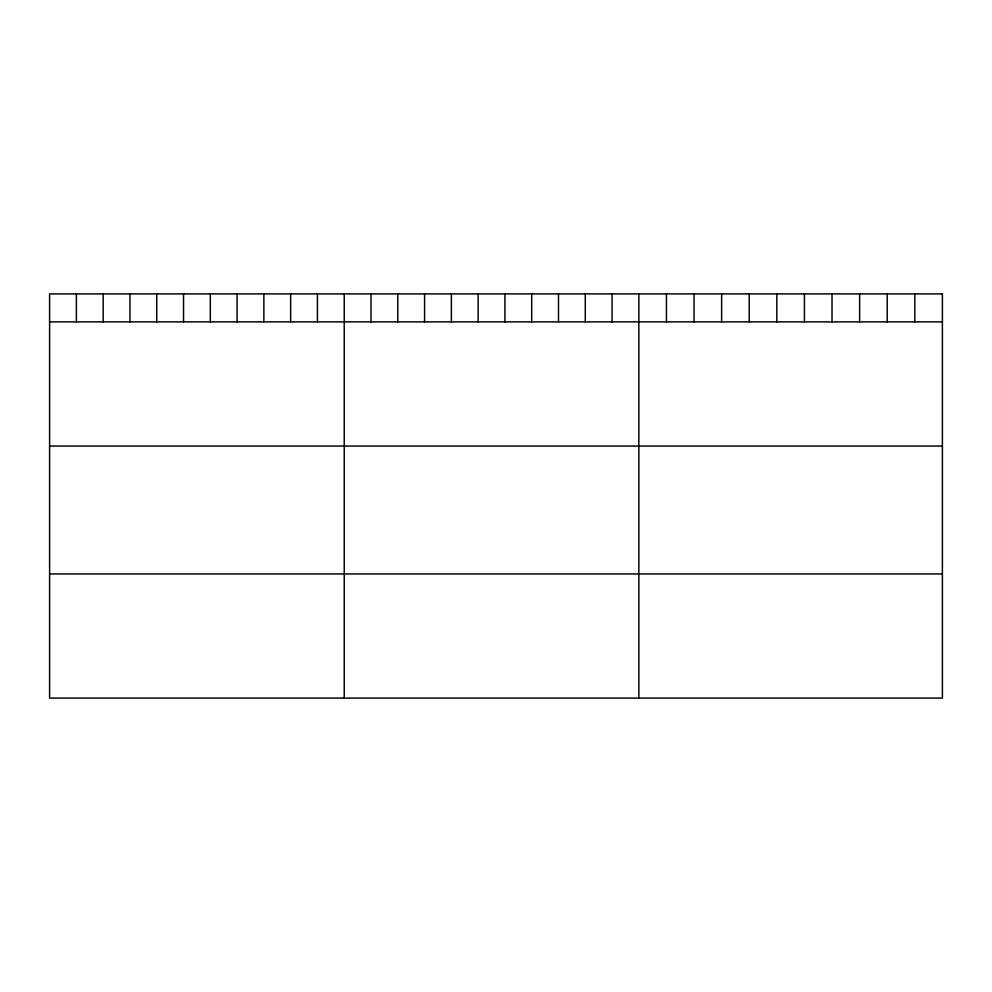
<?xml version="1.0" encoding="UTF-8"?>
<svg xmlns="http://www.w3.org/2000/svg" width="992" height="992" viewBox="0 0 992 992"><rect width="100%" height="100%" fill="white"/><g stroke="black" fill="none" stroke-linecap="round" stroke-linejoin="round"><path stroke-width="1.49" d="M49.6 321.879L942.4 321.879M49.6 446.04L942.4 446.04M49.6 573.946L942.4 573.946M914.81 293.905L914.81 321.879M887.208 293.905L887.208 321.879M859.618 293.905L859.618 321.879M832.015 293.905L832.015 321.879M804.425 293.905L804.425 321.879M776.823 293.905L776.823 321.879M749.233 293.905L749.233 321.879M721.63 293.905L721.63 321.879M694.04 293.905L694.04 321.879M666.438 293.905L666.438 321.879M638.848 293.905L638.848 698.095M612.064 293.905L612.064 321.879M585.28 293.905L585.28 321.879M558.496 293.905L558.496 321.879M531.712 293.905L531.712 321.879M504.928 293.905L504.928 321.879M478.144 293.905L478.144 321.879M451.36 293.905L451.36 321.879M424.576 293.905L424.576 321.879M397.792 293.905L397.792 321.879M371.008 293.905L371.008 321.879M344.224 293.905L344.224 698.095M317.44 293.905L317.44 321.879M290.656 293.905L290.656 321.879M263.872 293.905L263.872 321.879M237.088 293.905L237.088 321.879M210.304 293.905L210.304 321.879M183.52 293.905L183.52 321.879M156.736 293.905L156.736 321.879M129.952 293.905L129.952 321.879M103.168 293.905L103.168 321.879M76.384 293.905L76.384 321.879M942.4 293.905L49.6 293.905L49.6 698.095L942.4 698.095L942.4 293.905"/></g></svg>
